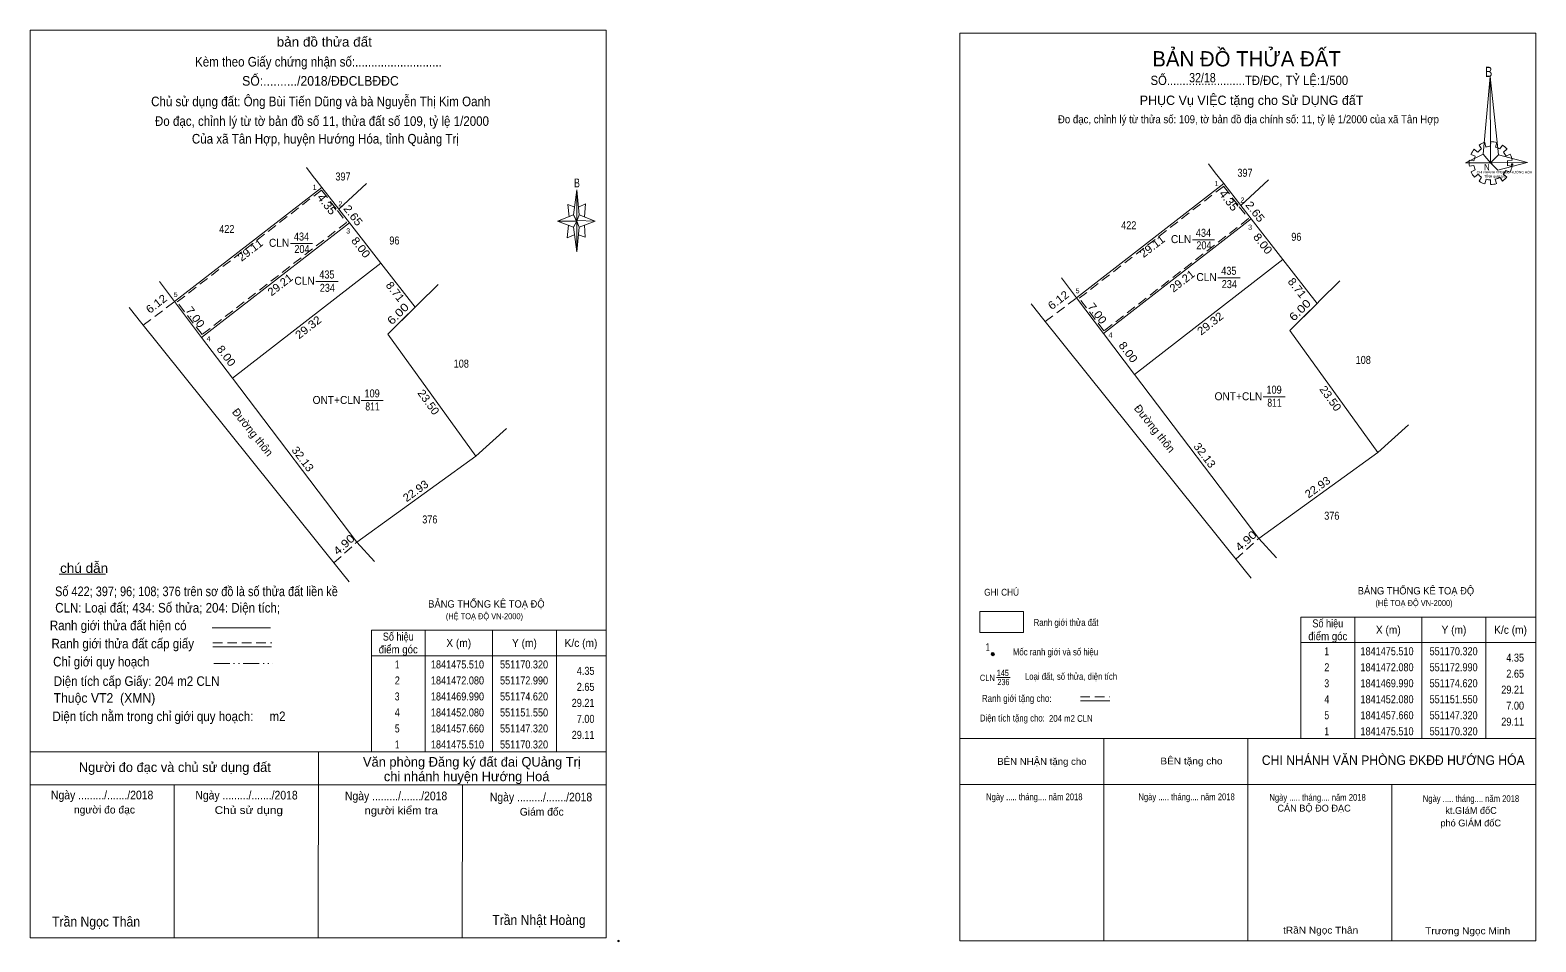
# Model space of a CAD drawing. Header units: metres. Extents: x 547658 to 551324, y 1840541 to 1841634.
# Drawn here: x 550338.2 to 550573.4, y 1841491.9 to 1841634.3 of the extents above; entities that cross this region are included whole.
import ezdxf
from ezdxf.enums import TextEntityAlignment as Align

# ---------------------------------------------------------------- set-up
doc = ezdxf.new("R2010")
doc.units = ezdxf.units.M
doc.header["$LTSCALE"] = 0.5
doc.header["$PDMODE"] = 32
doc.header["$PDSIZE"] = 0.25
doc.linetypes.add('DASH_DOUBLE_DOT', pattern=[9.2, 5, -1.2, 0.3, -1.2, 0.3, -1.2])
doc.linetypes.add('MEDIUM_DASHED', pattern=[4.5, 3, -1.5])
for name, color, linetype, lineweight in [('1', 7, 'Continuous', 13), ('10', 7, 'Continuous', 13), ('17', 7, 'Continuous', 13), ('32', 7, 'Continuous', 13), ('5', 7, 'Continuous', 13), ('6', 7, 'Continuous', 13), ('63', 7, 'Continuous', 13)]:
    doc.layers.add(name, color=color, linetype=linetype, lineweight=lineweight)
doc.layers.add('7', color=7, linetype='Continuous')

msp = doc.modelspace()

# ---------------------------------------------------------------- hatches: boundary and pattern name
at = {"layer": '1'}
h = msp.add_hatch(color=256, dxfattribs=at)
edge = h.paths.add_edge_path()
edge.add_ellipse((550488.609, 1841536.8477), major_axis=(0, 0.2597), ratio=0.95813483, start_angle=0, end_angle=360)

# ---------------------------------------------------------------- linework, layer by layer
for p, q in [((550563.79, 1841615.7), (550564.34, 1841615.23)), ((550564.95, 1841615.75), (550564.56, 1841616.34)), ((550565.45, 1841616.75), (550565.63, 1841616.04)), ((550566.37, 1841616.16), (550566.39, 1841616.89)), ((550567.33, 1841616.75), (550567.15, 1841616.02)), ((550567.81, 1841615.75), (550568.2, 1841616.34)), ((550568.92, 1841615.7), (550568.37, 1841615.25)), ((550563.03, 1841614), (550563.75, 1841613.88)), ((550563.75, 1841613.15), (550563.03, 1841613.04)), ((550563.97, 1841614.61), (550563.31, 1841614.88)), ((550566.02, 1841613.56), (550566.72, 1841613.56)), ((550568.77, 1841614.63), (550569.42, 1841614.95)), ((550569.73, 1841614), (550568.98, 1841613.88)), ((550568.98, 1841613.15), (550569.73, 1841613.04)), ((550563.31, 1841612.15), (550563.97, 1841612.47)), ((550564.4, 1841611.79), (550563.84, 1841611.33)), ((550564.56, 1841610.72), (550564.93, 1841611.35)), ((550565.67, 1841611.01), (550565.45, 1841610.31)), ((550566.37, 1841610.19), (550566.37, 1841610.9)), ((550567.09, 1841611.01), (550567.31, 1841610.33)), ((550568.2, 1841610.72), (550567.81, 1841611.33)), ((550568.33, 1841611.79), (550568.92, 1841611.35)), ((550569.44, 1841612.13), (550568.72, 1841612.4)), ((550489.2, 1841533.21), (550491.35, 1841533.21)), ((550502.32, 1841529.55), (550506.87, 1841529.55)), ((550483.44, 1841523.63), (550573.44, 1841523.63)), ((550505.94, 1841523.63), (550505.94, 1841492.05)), ((550528.44, 1841523.63), (550528.44, 1841492.05)), ((550483.44, 1841516.47), (550573.44, 1841516.47)), ((550550.92, 1841516.47), (550550.92, 1841492.05))]:
    msp.add_line(p, q, dxfattribs=at)
at = {"layer": '1', "linetype": 'MEDIUM_DASHED'}
msp.add_line((550502.29, 1841530.17), (550506.84, 1841530.17), dxfattribs=at)
at = {"layer": '1'}
for points in [[(550483.44, 1841492.05), (550483.44, 1841633.84), (550573.44, 1841633.84), (550573.44, 1841492.05)], [(550483.44, 1841492.05), (550483.44, 1841633.84), (550573.44, 1841633.84), (550573.44, 1841492.05)], [(550566.32, 1841627.09), (550566.37, 1841613.59), (550565.19, 1841614.93)], [(550566.32, 1841627.09), (550566.37, 1841613.59), (550567.61, 1841614.84)], [(550562.44, 1841613.59), (550565.19, 1841614.93), (550566.37, 1841613.59)], [(550572.13, 1841613.63), (550566.37, 1841613.59), (550567.61, 1841614.84)], [(550572.08, 1841613.65), (550567.5, 1841612.42), (550566.37, 1841613.59)], [(550383.81, 1841609.75), (550386.48, 1841606.32), (550388.11, 1841604.23), (550365.04, 1841586.32), (550360.81, 1841591.9)], [(550524.69, 1841610.33), (550527.36, 1841606.9), (550528.99, 1841604.81), (550505.92, 1841586.9), (550501.69, 1841592.48)], [(550388.11, 1841604.23), (550393.03, 1841597.92), (550369.87, 1841579.94), (550365.04, 1841586.32)], [(550528.99, 1841604.81), (550533.91, 1841598.5), (550510.75, 1841580.52), (550505.92, 1841586.9)], [(550393.03, 1841597.92), (550398.38, 1841591.05), (550394.12, 1841586.82), (550407.88, 1841567.77), (550389.29, 1841554.34), (550369.87, 1841579.94)], [(550533.91, 1841598.5), (550539.26, 1841591.63), (550535, 1841587.4), (550548.76, 1841568.35), (550530.17, 1841554.92), (550510.75, 1841580.52)], [(550486.57, 1841543.5), (550493.41, 1841543.5), (550493.41, 1841540.23), (550486.57, 1841540.23)]]:
    msp.add_lwpolyline(points, close=True, dxfattribs=at)
at = {"layer": '1', "linetype": 'MEDIUM_DASHED'}
for points in [[(550383.76, 1841609.33), (550386.24, 1841606.14), (550387.69, 1841604.28), (550365.1, 1841586.74), (550361.23, 1841591.84)], [(550524.64, 1841609.91), (550527.12, 1841606.72), (550528.57, 1841604.86), (550505.98, 1841587.32), (550502.11, 1841592.42)]]:
    msp.add_lwpolyline(points, close=True, dxfattribs=at)
at = {"layer": '1'}
for centre, major_axis, start_param, end_param in [((550566.378, 1841613.539), (3.3649, 0), 2.43958176, 2.72400246), ((550566.378, 1841613.539), (2.6372, 0), 2.13373541, 2.44496261), ((550566.378, 1841613.539), (3.3649, 0), 1.84955988, 2.13900916), ((550566.378, 1841613.539), (2.6372, 0), 1.56985589, 1.85611068), ((550566.378, 1841613.539), (3.3649, 0), 1.27924208, 1.56332225), ((550566.378, 1841613.539), (2.6372, 0), 1.00270906, 1.2755622), ((550566.378, 1841613.539), (3.3649, 0), 0.71056237, 0.99687234), ((550566.378, 1841613.539), (3.3649, 0), 3.00667928, 3.29139349), ((550566.378, 1841613.539), (2.6372, 0), 2.72368549, 3.01515824), ((550566.378, 1841613.539), (2.6372, 0), 3.28229955, 3.56105054), ((550566.378, 1841613.539), (2.6372, 0), 0.42678376, 0.70646463), ((550566.378, 1841613.539), (2.6372, 0), 6.13558388, 6.41618463), ((550566.378, 1841613.539), (3.3649, 0), 0.1390515, 0.43393316), ((550566.378, 1841613.539), (3.3649, 0), 5.85230288, 6.13839648), ((550566.378, 1841613.539), (3.3649, 0), 3.56988637, 3.85691866), ((550566.378, 1841613.539), (2.6372, 0), 3.86077574, 4.13258255), ((550566.3588, 1841613.519), (3.3649, 0), 4.1470906, 4.43659307), ((550566.378, 1841613.539), (2.6372, 0), 4.43854677, 4.71314001), ((550566.378, 1841613.539), (2.6372, 0), 4.99087134, 5.28933161), ((550566.378, 1841613.539), (3.3649, 0), 5.28561416, 5.56798705), ((550566.378, 1841613.539), (2.6372, 0), 5.56137327, 5.83951437), ((550566.378, 1841613.539), (3.3649, 0), 4.71301008, 4.99761054)]:
    msp.add_ellipse(centre, major_axis=major_axis, ratio=0.995001, start_param=start_param, end_param=end_param, dxfattribs=at)
msp.add_ellipse((550488.609, 1841536.8477), major_axis=(0, 0.2597), ratio=0.958135, dxfattribs=at)
msp.add_point((550569.73, 1841613.31), dxfattribs=at)
at = {"layer": '10'}
for p, q in [((550522.29, 1841613.42), (550523.36, 1841612.03)), ((550381.41, 1841612.84), (550382.48, 1841611.45)), ((550383.81, 1841609.75), (550386.48, 1841606.32)), ((550524.69, 1841610.33), (550527.36, 1841606.9)), ((550386.48, 1841606.32), (550388.11, 1841604.23)), ((550527.36, 1841606.9), (550528.99, 1841604.81)), ((550358.45, 1841595.02), (550360.81, 1841591.9)), ((550398.84, 1841591.5), (550401.96, 1841594.58)), ((550499.33, 1841595.6), (550501.69, 1841592.48)), ((550539.72, 1841592.08), (550542.84, 1841595.16)), ((550360.81, 1841591.9), (550365.04, 1841586.32)), ((550501.69, 1841592.48), (550505.92, 1841586.9)), ((550539.26, 1841591.63), (550539.72, 1841592.08)), ((550398.38, 1841591.05), (550398.84, 1841591.5)), ((550412.65, 1841572.07), (550407.88, 1841567.77)), ((550553.53, 1841572.65), (550548.76, 1841568.35)), ((550530.17, 1841554.92), (550548.76, 1841568.35)), ((550389.29, 1841554.34), (550407.88, 1841567.77)), ((550389.29, 1841554.34), (550392.06, 1841551.29)), ((550530.17, 1841554.92), (550532.94, 1841551.87))]:
    msp.add_line(p, q, dxfattribs=at)
for points in [[(550382.48, 1841611.45), (550382.94, 1841610.86), (550383.81, 1841609.75)], [(550523.36, 1841612.03), (550523.82, 1841611.44), (550524.69, 1841610.33)], [(550388.11, 1841604.23), (550393.03, 1841597.92), (550398.38, 1841591.05)], [(550528.99, 1841604.81), (550533.91, 1841598.5), (550539.26, 1841591.63)], [(550365.04, 1841586.32), (550369.87, 1841579.94), (550389.29, 1841554.34)], [(550505.92, 1841586.9), (550510.75, 1841580.52), (550530.17, 1841554.92)]]:
    msp.add_lwpolyline(points, dxfattribs=at)
at = {"layer": '17'}
for p, q in [((550342.81, 1841549.31), (550350.05, 1841549.31)), ((550383.25, 1841492.47), (550383.27, 1841521.57)), ((550360.75, 1841492.49), (550360.77, 1841516.4)), ((550405.75, 1841492.45), (550405.77, 1841516.36))]:
    msp.add_line(p, q, dxfattribs=at)
at = {"layer": '32'}
for p, q in [((550531.66, 1841610.92), (550527.36, 1841606.9)), ((550360.81, 1841591.9), (550383.81, 1841609.75)), ((550390.78, 1841610.34), (550386.48, 1841606.32)), ((550501.69, 1841592.48), (550524.69, 1841610.33)), ((550365.04, 1841586.32), (550388.11, 1841604.23)), ((550505.92, 1841586.9), (550528.99, 1841604.81)), ((550369.87, 1841579.94), (550393.03, 1841597.92)), ((550510.75, 1841580.52), (550533.91, 1841598.5)), ((550354.92, 1841589.46), (550353.71, 1841590.96)), ((550495.8, 1841590.04), (550494.59, 1841591.54)), ((550535, 1841587.4), (550548.76, 1841568.35)), ((550394.12, 1841586.82), (550407.88, 1841567.77)), ((550388.07, 1841548.12), (550386.77, 1841549.74)), ((550528.95, 1841548.7), (550527.65, 1841550.32))]:
    msp.add_line(p, q, dxfattribs=at)
at = {"layer": '32', "linetype": 'MEDIUM_DASHED'}
for p, q in [((550355.93, 1841588.2), (550360.81, 1841591.9)), ((550496.81, 1841588.78), (550501.69, 1841592.48))]:
    msp.add_line(p, q, dxfattribs=at)
at = {"layer": '32'}
for points in [[(550386.77, 1841549.74), (550355.3, 1841588.99), (550354.92, 1841589.46)], [(550394.12, 1841586.82), (550396.31, 1841588.99), (550398.38, 1841591.05)], [(550527.65, 1841550.32), (550496.18, 1841589.57), (550495.8, 1841590.04)], [(550535, 1841587.4), (550537.19, 1841589.57), (550539.26, 1841591.63)]]:
    msp.add_lwpolyline(points, dxfattribs=at)
at = {"layer": '5'}
for p, q in [((550338.25, 1841492.51), (550338.25, 1841634.31)), ((550423.12, 1841605.45), (550423.62, 1841609.35)), ((550423.12, 1841603.55), (550420.62, 1841604.45)), ((550424.02, 1841605.45), (550426.52, 1841604.45)), ((550424.82, 1841603.85), (550424.92, 1841601.95)), ((550424.02, 1841603.55), (550423.62, 1841599.65)), ((550424.92, 1841601.95), (550423.92, 1841602.35))]:
    msp.add_line(p, q, dxfattribs=at)
for points in [[(550338.25, 1841634.31), (550428.25, 1841634.31), (550428.25, 1841492.51)], [(550423.32, 1841606.65), (550422.22, 1841607.05), (550422.42, 1841605.15)], [(550423.92, 1841606.65), (550425.02, 1841607.15), (550424.82, 1841605.15)], [(550423.62, 1841604.45), (550423.12, 1841605.45), (550420.62, 1841604.45)], [(550422.32, 1841603.85), (550422.12, 1841601.85), (550423.22, 1841602.35)], [(550423.62, 1841604.45), (550424.02, 1841603.55), (550426.52, 1841604.45)]]:
    msp.add_lwpolyline(points, dxfattribs=at)
for points in [[(550483.44, 1841633.84), (550573.44, 1841633.84), (550573.44, 1841492.04), (550483.44, 1841492.04)], [(550423.62, 1841609.35), (550424.02, 1841605.45), (550423.62, 1841604.45)], [(550423.62, 1841604.45), (550420.62, 1841604.45), (550423.12, 1841605.45), (550424.02, 1841603.55), (550426.52, 1841604.45), (550423.62, 1841604.55)], [(550423.62, 1841604.45), (550423.62, 1841599.65), (550423.12, 1841603.55)]]:
    msp.add_lwpolyline(points, close=True, dxfattribs=at)
at = {"layer": '6'}
for p, q in [((550366.67, 1841540.92), (550375.81, 1841540.92)), ((550366.81, 1841537.99), (550375.95, 1841537.99)), ((550338.25, 1841521.57), (550428.25, 1841521.57)), ((550338.25, 1841516.41), (550428.25, 1841516.41)), ((550428.25, 1841492.51), (550338.25, 1841492.51))]:
    msp.add_line(p, q, dxfattribs=at)
at = {"layer": '6', "linetype": 'MEDIUM_DASHED'}
msp.add_line((550366.81, 1841538.61), (550376.01, 1841538.61), dxfattribs=at)
at = {"layer": '6'}
msp.add_point((550430.15, 1841492.01), dxfattribs=at)
at = {"layer": '63'}
for p, q in [((550519.8, 1841601.54), (550523.26, 1841601.54)), ((550378.92, 1841600.96), (550382.38, 1841600.96)), ((550382.89, 1841595.03), (550386.35, 1841595.03)), ((550523.77, 1841595.61), (550527.23, 1841595.61)), ((550389.95, 1841576.46), (550393.41, 1841576.46)), ((550530.83, 1841577.04), (550534.29, 1841577.04)), ((550545.14, 1841542.63), (550545.14, 1841523.63)), ((550555.64, 1841542.63), (550555.64, 1841523.63)), ((550565.64, 1841542.63), (550565.64, 1841523.63)), ((550399.95, 1841540.57), (550399.95, 1841521.57)), ((550410.45, 1841540.57), (550410.45, 1841521.57)), ((550420.45, 1841540.57), (550420.45, 1841521.57)), ((550536.74, 1841538.63), (550573.44, 1841538.63)), ((550391.55, 1841536.57), (550428.25, 1841536.57))]:
    msp.add_line(p, q, dxfattribs=at)
at = {"layer": '63', "linetype": 'MEDIUM_DASHED'}
for p, q in [((550385.7, 1841551.08), (550389.29, 1841554.34)), ((550526.58, 1841551.66), (550530.17, 1841554.92))]:
    msp.add_line(p, q, dxfattribs=at)
at = {"layer": '63', "linetype": 'DASH_DOUBLE_DOT'}
msp.add_line((550366.94, 1841535.36), (550376.14, 1841535.36), dxfattribs=at)
at = {"layer": '63'}
for points in [[(550536.74, 1841542.63), (550573.44, 1841542.63), (550573.44, 1841523.63), (550536.74, 1841523.63)], [(550391.55, 1841540.57), (550428.25, 1841540.57), (550428.25, 1841521.57), (550391.55, 1841521.57)]]:
    msp.add_lwpolyline(points, close=True, dxfattribs=at)

# ---------------------------------------------------------------- texts
at = {"layer": '1'}
for s, height, p in [('BẢN ĐỒ THỬA ĐẤT', 2.383, (550528.25, 1841628.64)), ('PHỤC Vụ VIỆC tặng cho Sử DỤNG đấT', 1.46, (550529.03, 1841622.62))]:
    msp.add_text(s, height=height, dxfattribs=at).set_placement(p, align=Align.CENTER)
for s, height, width, p in [('SỐ.........................TĐ/ĐC, TỶ LỆ:1/500', 1.46, 0.9, (550528.685, 1841625.73)), ('32/18', 1.46, 0.85, (550521.355, 1841626.15)), ('CLN', 1.25, 0.95, (550377.145, 1841600.46)), ('434', 1.25, 0.85, (550380.64, 1841601.44)), ('CLN', 1.25, 0.95, (550518.025, 1841601.04)), ('434', 1.25, 0.85, (550521.52, 1841602.02)), ('204', 1.25, 0.85, (550521.59, 1841600.07)), ('204', 1.25, 0.85, (550380.71, 1841599.49)), ('435', 1.25, 0.85, (550384.605, 1841595.51)), ('435', 1.25, 0.85, (550525.485, 1841596.09)), ('CLN', 1.25, 0.95, (550381.115, 1841594.53)), ('234', 1.25, 0.85, (550384.68, 1841593.43)), ('CLN', 1.25, 0.95, (550521.995, 1841595.11)), ('234', 1.25, 0.85, (550525.56, 1841594.01)), ('109', 1.25, 0.85, (550391.67, 1841576.94)), ('ONT+CLN', 1.25, 0.95, (550526.98, 1841576.49)), ('109', 1.25, 0.85, (550532.55, 1841577.52)), ('ONT+CLN', 1.25, 0.95, (550386.1, 1841575.91)), ('811', 1.25, 0.8, (550391.73, 1841574.9)), ('811', 1.25, 0.8, (550532.61, 1841575.48)), ('GHI CHÚ', 1.07, 0.9, (550489.99, 1841545.97)), ('BẢNG THỐNG KÊ TOẠ ĐỘ ', 1.15, 0.95, (550554.91, 1841546.16)), ('BẢNG THỐNG KÊ TOẠ ĐỘ ', 1.15, 0.95, (550409.72, 1841544.1)), ('(HỆ TOẠ ĐỘ VN-2000)', 0.9335, 0.9, (550554.4, 1841544.35)), ('(HỆ TOẠ ĐỘ VN-2000)', 0.9335, 0.9, (550409.21, 1841542.29)), ('Ranh giới thửa đất', 1.07, 0.85, (550500.06, 1841541.25)), ('1', 1.167, 0.65, (550487.82, 1841537.36)), ('Mốc ranh giới và số hiệu', 1.07, 0.85, (550498.405, 1841536.65)), ('Loại đất, số thửa, diện tích', 1.07, 0.85, (550500.825, 1841532.82)), ('Ranh giới tặng cho:', 1.1, 0.85, (550492.355, 1841529.37)), ('Diện tích tặng cho:', 1.07, 0.85, (550491.675, 1841526.31)), ('204 m2 CLN', 1.07, 0.85, (550500.8, 1841526.26))]:
    msp.add_text(s, height=height, dxfattribs=dict(at, width=width)).set_placement(p, align=Align.CENTER)
for s, height, width, p in [('B', 1.585, 0.8, (550565.5, 1841627)), ('N', 0.9904, 0.9, (550565.34, 1841612.43)), ('CHI NHÁNH VPĐKĐĐ-HƯỚNG HÓA', 0.3749, 0.95, (550564.19, 1841611.93)), ('TỈNH quảng trị', 0.375, 1.05, (550565.4, 1841611.28)), ('145', 0.9726, 0.8, (550489.23, 1841533.41)), ('236', 0.9726, 0.8, (550489.33, 1841531.99))]:
    msp.add_text(s, height=height, dxfattribs=dict(at, width=width)).set_placement(p)
for s, height, width, p in [('CLN', 0.9726, 0.9, (550488.93, 1841532.65)), ('CHI NHÁNH VĂN PHÒNG ĐKĐĐ HƯỚNG HÓA', 1.496, 0.95, (550571.69, 1841519.52)), ('BÊN NHẬN tặng cho', 1.07, 1.05, (550503.26, 1841519.54)), ('BÊN tặng cho', 1.07, 1.1, (550524.5, 1841519.6)), ('Ngày ..... tháng.... năm 2018', 1.05, 0.85, (550502.63, 1841514.02)), ('Ngày ..... tháng.... năm 2018', 1.05, 0.85, (550526.41, 1841514.02)), ('Ngày ..... tháng.... năm 2018', 1.05, 0.85, (550546.87, 1841513.93)), ('Ngày ..... tháng.... năm 2018', 1.05, 0.85, (550570.83, 1841513.75)), ('tRầN Ngọc Thân', 1.07, 1.1, (550545.68, 1841493.18)), ('Trương Ngọc Minh', 1.07, 1.1, (550569.44, 1841493.08))]:
    msp.add_text(s, height=height, dxfattribs=dict(at, width=width)).set_placement(p, align=Align.RIGHT)
for s, p in [('CÁN BỘ ĐO ĐẠC', (550544.52, 1841512.24)), ('kt.GIáM đốC', (550567.33, 1841511.88)), ('phó GIÁM đốC', (550567.99, 1841509.92))]:
    msp.add_text(s, height=1.07, dxfattribs=at).set_placement(p, align=Align.RIGHT)
at = {"layer": '5'}
for s, height, width, p in [('bản đồ thửa đất', 1.5, 1.05, (550384.2, 1841631.73)), ('Kèm theo Giấy chứng nhận số:...........................', 1.5, 0.9, (550383.28, 1841628.62)), ('SỐ:........../2018/ĐĐCLBĐĐC', 1.5, 0.95, (550383.6, 1841625.63)), ('Chủ sử dụng đất: Ông Bùi Tiến Dũng và bà Nguyễn Thị Kim Oanh', 1.5, 0.9, (550383.645, 1841622.42)), ('Đo đạc, chỉnh lý từ tờ bản đồ số 11, thửa đất số 109, tỷ lệ 1/2000 ', 1.5, 0.9, (550384.085, 1841619.35)), ('Của xã Tân Hợp, huyện Hướng Hóa, tỉnh Quảng Trị', 1.5, 0.9, (550384.37, 1841616.59)), ('B', 1.378, 0.75, (550423.665, 1841609.75))]:
    msp.add_text(s, height=height, dxfattribs=dict(at, width=width)).set_placement(p, align=Align.CENTER)
at = {"layer": '6'}
for s, height, width, p in [('chú dẫn', 1.5, 1.05, (550346.68, 1841549.52)), ('Ranh giới thửa đất hiện có ', 1.5, 0.9, (550352.26, 1841540.57)), ('Ranh giới thửa đất cấp giấy', 1.5, 0.9, (550352.72, 1841537.73)), ('Chỉ giới quy hoạch', 1.5, 0.9, (550349.36, 1841534.91)), ('Ngày ........./......./2018', 1.35, 0.9, (550349.5, 1841514.15)), ('Ngày ........./......./2018', 1.35, 0.9, (550372.05, 1841514.13)), ('Ngày ........./......./2018', 1.35, 0.9, (550395.41, 1841514.01)), ('Ngày ........./......./2018', 1.35, 0.9, (550418.05, 1841513.83)), ('Chủ sử dụng', 1.2, 1.15, (550372.41, 1841511.87)), ('người kiểm tra', 1.2, 1.1, (550396.21, 1841511.81)), ('Trần Ngọc Thân', 1.58, 0.9, (550348.55, 1841494.27)), ('Trần Nhật Hoàng', 1.58, 0.9, (550417.725, 1841494.52))]:
    msp.add_text(s, height=height, dxfattribs=dict(at, width=width)).set_placement(p, align=Align.CENTER)
for s, width, p in [('Số 422; 397; 96; 108; 376 trên sơ đồ là số thửa đất liền kề', 0.85, (550342.15, 1841545.89)), ('CLN: Loại đất; 434: Số thửa; 204: Diện tích;', 0.9, (550342.17, 1841543.33)), ('Diện tích cấp Giấy: 204 m2 CLN', 0.9, (550341.95, 1841531.87)), ('Thuộc VT2  (XMN)', 0.95, (550341.92, 1841529.24)), ('Diện tích nằm trong chỉ giới quy hoạch:     m2', 0.9, (550341.74, 1841526.37))]:
    msp.add_text(s, height=1.5, dxfattribs=dict(at, width=width)).set_placement(p)
for s, height, p in [('Người đo đạc và chủ sử dụng đất', 1.5, (550360.85, 1841518.42)), (' Văn phòng Đăng ký đất đai QUảng Trị', 1.5, (550406.965, 1841519.26)), ('chi nhánh huyện Hướng Hoá', 1.5, (550406.43, 1841516.99)), ('người đo đạc', 1.2, (550349.865, 1841511.94)), ('Giám đốc', 1.2, (550418.165, 1841511.61))]:
    msp.add_text(s, height=height, dxfattribs=at).set_placement(p, align=Align.CENTER)
at = {"layer": '63'}
for s, width, p in [('397', 0.85, (550387.125, 1841610.82)), ('397', 0.85, (550528.005, 1841611.4)), ('422', 0.85, (550368.975, 1841602.62)), ('422', 0.85, (550509.855, 1841603.2)), ('96', 0.85, (550395.15, 1841600.82)), ('96', 0.85, (550536.03, 1841601.4)), ('108', 0.85, (550405.595, 1841581.59)), ('108', 0.85, (550546.475, 1841582.17)), ('376', 0.85, (550541.565, 1841557.83)), ('376', 0.85, (550400.685, 1841557.25)), ('Số hiệu', 0.85, (550540.94, 1841541.01)), ('Số hiệu', 0.85, (550395.75, 1841538.95)), ('điểm góc', 0.9, (550540.94, 1841539.01)), ('X (m)', 0.95, (550550.39, 1841540.01)), ('Y (m)', 0.95, (550560.645, 1841540.01)), ('K/c (m)', 0.95, (550569.485, 1841540.01)), ('điểm góc', 0.9, (550395.75, 1841536.95)), ('X (m)', 0.95, (550405.2, 1841537.95)), ('Y (m)', 0.95, (550415.455, 1841537.95)), ('K/c (m)', 0.95, (550424.295, 1841537.95)), (' 1', 0.75, (550540.59, 1841536.66)), ('1841475.510', 0.85, (550550.19, 1841536.66)), ('551170.320', 0.85, (550560.59, 1841536.66)), (' 1', 0.75, (550395.4, 1841534.6)), ('1841475.510', 0.85, (550405, 1841534.6)), ('551170.320', 0.85, (550415.4, 1841534.6)), (' 2', 0.85, (550540.595, 1841534.16)), ('1841472.080', 0.85, (550550.19, 1841534.16)), ('551172.990', 0.85, (550560.59, 1841534.16)), (' 2', 0.85, (550395.405, 1841532.1)), ('1841472.080', 0.85, (550405, 1841532.1)), ('551172.990', 0.85, (550415.4, 1841532.1)), (' 3', 0.8, (550395.395, 1841529.6)), ('1841469.990', 0.85, (550405, 1841529.6)), ('551174.620', 0.85, (550415.4, 1841529.6)), (' 3', 0.8, (550540.585, 1841531.66)), ('1841469.990', 0.85, (550550.19, 1841531.66)), ('551174.620', 0.85, (550560.59, 1841531.66)), (' 4', 0.85, (550395.4, 1841527.1)), ('1841452.080', 0.85, (550405, 1841527.1)), ('551151.550', 0.85, (550415.4, 1841527.1)), (' 4', 0.85, (550540.59, 1841529.16)), ('1841452.080', 0.85, (550550.19, 1841529.16)), ('551151.550', 0.85, (550560.59, 1841529.16)), (' 5', 0.8, (550540.595, 1841526.66)), ('1841457.660', 0.85, (550550.19, 1841526.66)), ('551147.320', 0.85, (550560.59, 1841526.66)), (' 5', 0.8, (550395.405, 1841524.6)), ('1841457.660', 0.85, (550405, 1841524.6)), ('551147.320', 0.85, (550415.4, 1841524.6)), (' 1', 0.75, (550540.59, 1841524.16)), ('1841475.510', 0.85, (550550.19, 1841524.16)), ('551170.320', 0.85, (550560.59, 1841524.16)), (' 1', 0.75, (550395.4, 1841522.1)), ('1841475.510', 0.85, (550405, 1841522.1)), ('551170.320', 0.85, (550415.4, 1841522.1))]:
    msp.add_text(s, height=1.25, dxfattribs=dict(at, width=width)).set_placement(p, align=Align.CENTER)
for s, height, width, p in [(' 1', 0.8, 0.9, (550523.87, 1841609.94)), (' 1', 0.8, 0.9, (550382.99, 1841609.36)), (' 2', 0.8, 0.9, (550387.02, 1841606.78)), (' 2', 0.8, 0.9, (550527.9, 1841607.36)), (' 3', 0.8, 0.95, (550529.11, 1841603.12)), (' 3', 0.8, 0.95, (550388.23, 1841602.54)), (' 5', 0.8, 0.9, (550361.28, 1841592.62)), (' 5', 0.8, 0.9, (550502.16, 1841593.2)), (' 4', 0.8, 0.95, (550366.43, 1841585.7)), (' 4', 0.8, 0.95, (550507.31, 1841586.28)), ('4.35', 1.25, 0.85, (550571.59, 1841535.66)), ('4.35', 1.25, 0.85, (550426.4, 1841533.6)), ('2.65', 1.25, 0.85, (550571.59, 1841533.16)), ('2.65', 1.25, 0.85, (550426.4, 1841531.1)), ('29.21', 1.25, 0.85, (550571.59, 1841530.66)), ('29.21', 1.25, 0.85, (550426.4, 1841528.6)), ('7.00', 1.25, 0.85, (550571.59, 1841528.16)), ('7.00', 1.25, 0.85, (550426.4, 1841526.1)), ('29.11', 1.25, 0.85, (550571.59, 1841525.66)), ('29.11', 1.25, 0.85, (550426.4, 1841523.6))]:
    msp.add_text(s, height=height, dxfattribs=dict(at, width=width)).set_placement(p, align=Align.RIGHT)
for s, rotation, width, p in [('4.35', 307.898, 1.1, (550384.0991, 1841606.7338)), ('4.35', 307.898, 1.1, (550524.9791, 1841607.3138)), ('2.65', 307.951, 1.1, (550388.2109, 1841604.9942)), ('2.65', 307.951, 1.1, (550529.0909, 1841605.5743)), ('29.11', 37.815, 1.05, (550373.0219, 1841599.4574)), ('8.00', 307.944, 1.1, (550389.4162, 1841599.9943)), ('29.11', 37.815, 1.05, (550513.9019, 1841600.0374)), ('8.00', 307.944, 1.1, (550530.2962, 1841600.5743)), ('29.21', 37.823, 1.05, (550518.5617, 1841594.6177)), ('29.21', 37.823, 1.05, (550377.6817, 1841594.0377)), ('8.71', 307.91, 1.05, (550394.7722, 1841593.079)), ('8.71', 307.91, 1.05, (550535.6522, 1841593.659)), ('6.12', 37.815, 1.1, (550358.3569, 1841591.064)), ('6.12', 37.815, 1.1, (550499.2369, 1841591.6439)), ('6.00', 44.798, 1.2, (550537.0296, 1841590.1295)), ('7.00', 307.164, 1.1, (550363.5552, 1841589.1026)), ('29.32', 37.824, 1.1, (550382.0717, 1841587.3965)), ('6.00', 44.798, 1.2, (550396.1496, 1841589.5495)), ('7.00', 307.164, 1.1, (550504.4352, 1841589.6826)), ('29.32', 37.824, 1.1, (550522.9517, 1841587.9765)), ('8.00', 307.128, 1.1, (550368.3839, 1841583.0522)), ('8.00', 307.128, 1.1, (550509.2639, 1841583.6322)), ('23.50', 305.841, 1.05, (550399.9747, 1841575.836)), ('23.50', 305.841, 1.05, (550540.8547, 1841576.416)), ('32.13', 307.184, 1.05, (550380.3334, 1841566.9427)), ('32.13', 307.184, 1.05, (550521.2134, 1841567.5227)), ('22.93', 35.846, 1.05, (550398.829, 1841561.8269)), ('22.93', 35.846, 1.05, (550539.709, 1841562.4069)), ('4.90', 42.242, 1.15, (550387.6848, 1841553.4802)), ('4.90', 42.242, 1.15, (550528.5648, 1841554.0602))]:
    msp.add_text(s, height=1.25, rotation=rotation, dxfattribs=dict(at, width=width)).set_placement(p, align=Align.CENTER)
for p in [(550513.4014, 1841571.6909), (550372.5214, 1841571.1108)]:
    msp.add_text('Đường thôn', height=1.25, rotation=308.722, dxfattribs=at).set_placement(p, align=Align.CENTER)
at = {"layer": '7', "width": 0.9}
msp.add_text('Đo đạc, chỉnh lý từ thửa số: 109, tờ bản đồ địa chính số: 11, tỷ lệ 1/2000 của xã Tân Hợp', height=1.25, dxfattribs=at).set_placement((550528.54, 1841619.76), align=Align.CENTER)

doc.saveas('drawing.dxf')
